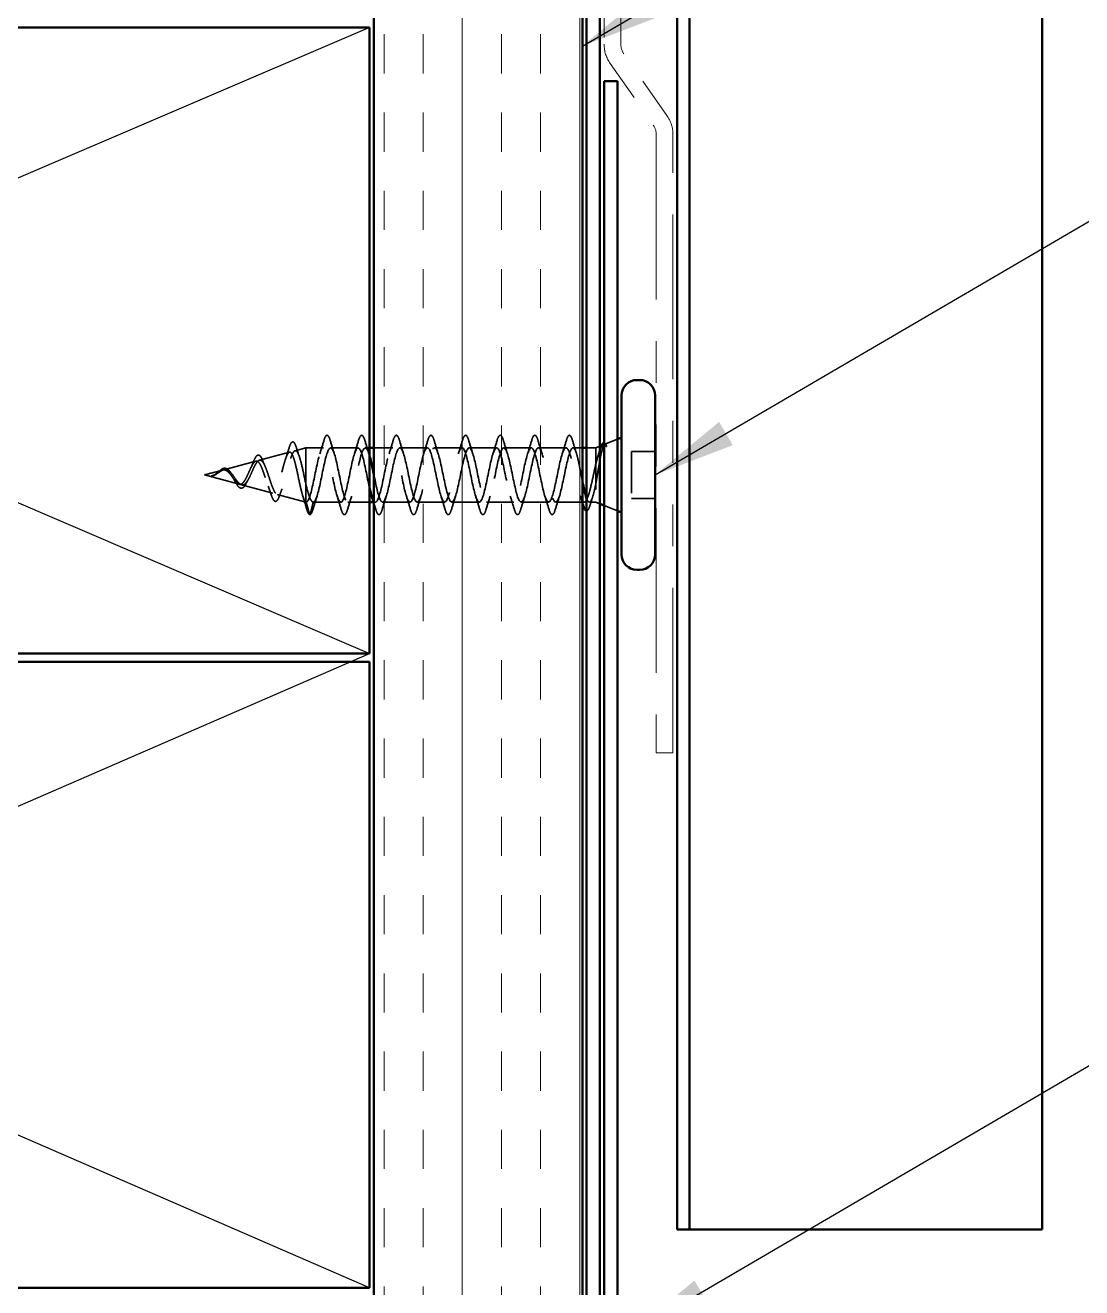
# Model space of a CAD drawing. Header units: inches. Extents: x 0.6 to 33.4, y 0.6 to 21.4.
# Drawn here: x 5.421 to 7.954, y 8.528 to 11.553 of the extents above; entities that cross this region are included whole.
import ezdxf

# ---------------------------------------------------------------- set-up
doc = ezdxf.new("R2010")
doc.units = ezdxf.units.IN
doc.header["$LTSCALE"] = 2
doc.header["$MEASUREMENT"] = 0
doc.linetypes.add('DASHED', pattern=[0.2067, 0.1654, -0.0413])
doc.linetypes.add('DOUBLE_DASH_CHAIN', pattern=[1.2403, 0.6614, -0.0827, 0.1654, -0.0827, 0.1654, -0.0827])
for name, color, linetype, lineweight in [('Hatch (ANSI)', 7, 'Continuous', 18), ('Hidden (ANSI)', 7, 'DASHED', 35), ('Sketch Geometry (ANSI)', 7, 'Continuous', 25), ('Symbol (ANSI)', 7, 'Continuous', 25), ('Visible (ANSI)', 7, 'Continuous', 50)]:
    doc.layers.add(name, color=color, linetype=linetype, lineweight=lineweight)
doc.styles.add('Note Text (ANSI)', font='tahoma.ttf')
doc.dimstyles.new('Default (ANSI)$7', dxfattribs={"dimscale": 2, "dimtxt": 0.12, "dimasz": 0.098425, "dimexe": 0.125, "dimexo": 0.0625, "dimgap": 0.031496, "dimtad": 0, "dimtih": 1, "dimtoh": 1, "dimrnd": 1e-08, "dimzin": 4, "dimdsep": 46, "dimtxsty": 'Note Text (ANSI)', "dimcen": 0.09, "dimdle": 0.393701, "dimclrd": 256, "dimclre": 256, "dimclrt": 256, "dimadec": 0, "dimazin": 1, "dimtfac": 1, "dimtofl": 0, "dimtmove": 0, "dimatfit": 3, "dimfxl": 0, "dimtolj": 1, "dimtzin": 4, "dimlwd": -1, "dimlwe": -1, "dimarcsym": 0})

msp = doc.modelspace()

# ---------------------------------------------------------------- hatches: boundary and pattern name
at = {"layer": 'Hatch (ANSI)', "true_color": 0x804000}
h = msp.add_hatch(dxfattribs=at)
h.set_pattern_fill('INSUL', color=36, scale=0.75, angle=90, style=0)
h.paths.add_polyline_path([(6.75677, 18.31394), (6.75677, 7.01811), (6.25677, 7.01811), (6.25677, 18.31394)])

# ---------------------------------------------------------------- linework, layer by layer
at = {"layer": 'Hidden (ANSI)', "ltscale": 0.031192}
msp.add_line((6.8103, 10.54926), (6.84077, 10.56155), dxfattribs=at)
at = {"layer": 'Hidden (ANSI)', "ltscale": 0.070939}
msp.add_line((5.98262, 10.51085), (6.05468, 10.53013), dxfattribs=at)
at = {"layer": 'Hidden (ANSI)', "ltscale": 0.025357}
msp.add_line((6.06795, 10.53367), (6.09377, 10.54058), dxfattribs=at)
at = {"layer": 'Hidden (ANSI)', "ltscale": 0.117611}
msp.add_line((6.09377, 10.54058), (6.09377, 10.45447), dxfattribs=at)
at = {"layer": 'Hidden (ANSI)', "ltscale": 0.040375}
msp.add_line((6.13627, 10.54058), (6.09377, 10.54058), dxfattribs=at)
at = {"layer": 'Hidden (ANSI)', "ltscale": 0.062755}
for p, q in [((6.21927, 10.54058), (6.15327, 10.54058)), ((6.38527, 10.54058), (6.31927, 10.54058)), ((6.46827, 10.54058), (6.40227, 10.54058)), ((6.55127, 10.54058), (6.48527, 10.54058)), ((6.63427, 10.54058), (6.56827, 10.54058)), ((6.71727, 10.54058), (6.65127, 10.54058)), ((6.17777, 10.41058), (6.11177, 10.41058)), ((6.34377, 10.41058), (6.27777, 10.41058)), ((6.42677, 10.41058), (6.36077, 10.41058)), ((6.50977, 10.41058), (6.44377, 10.41058)), ((6.59277, 10.41058), (6.52677, 10.41058)), ((6.67577, 10.41058), (6.60977, 10.41058))]:
    msp.add_line(p, q, dxfattribs=at)
at = {"layer": 'Hidden (ANSI)', "ltscale": 0.0099}
msp.add_line((6.24677, 10.54058), (6.23627, 10.54058), dxfattribs=at)
at = {"layer": 'Hidden (ANSI)', "ltscale": 0.043232}
msp.add_line((6.30227, 10.54058), (6.25677, 10.54058), dxfattribs=at)
at = {"layer": 'Hidden (ANSI)', "ltscale": 0.021328}
msp.add_line((6.75677, 10.54058), (6.73427, 10.54058), dxfattribs=at)
at = {"layer": 'Hidden (ANSI)', "ltscale": 0.020852}
msp.add_line((6.78877, 10.54058), (6.76677, 10.54058), dxfattribs=at)
at = {"layer": 'Hidden (ANSI)', "ltscale": 0.010169}
for p, q in [((6.78877, 10.54058), (6.79877, 10.54461)), ((6.78877, 10.41058), (6.79877, 10.40655))]:
    msp.add_line(p, q, dxfattribs=at)
at = {"layer": 'Hidden (ANSI)', "ltscale": 0.194373}
msp.add_line((6.78877, 10.54058), (6.78877, 10.41058), dxfattribs=at)
at = {"layer": 'Hidden (ANSI)', "ltscale": 0.053232}
for p, q in [((6.93077, 10.53208), (6.87477, 10.53208)), ((6.93077, 10.41908), (6.87477, 10.41908))]:
    msp.add_line(p, q, dxfattribs=at)
at = {"layer": 'Hidden (ANSI)', "ltscale": 0.107515}
msp.add_line((6.87477, 10.53208), (6.87477, 10.41908), dxfattribs=at)
at = {"layer": 'Hidden (ANSI)', "ltscale": 0.075866}
msp.add_line((5.89729, 10.48803), (5.97435, 10.50864), dxfattribs=at)
at = {"layer": 'Hidden (ANSI)', "ltscale": 0.042539}
msp.add_line((5.85077, 10.47558), (5.89402, 10.48715), dxfattribs=at)
at = {"layer": 'Hidden (ANSI)', "ltscale": 0.082134}
msp.add_line((5.85077, 10.47558), (5.93419, 10.45327), dxfattribs=at)
at = {"layer": 'Hidden (ANSI)', "ltscale": 0.073402}
msp.add_line((5.93996, 10.45173), (6.01452, 10.43178), dxfattribs=at)
at = {"layer": 'Hidden (ANSI)', "ltscale": 0.071462}
msp.add_line((6.09377, 10.45447), (6.09377, 10.41081), dxfattribs=at)
at = {"layer": 'Hidden (ANSI)', "ltscale": 0.067416}
msp.add_line((6.02528, 10.4289), (6.09377, 10.41058), dxfattribs=at)
at = {"layer": 'Hidden (ANSI)', "ltscale": 0.0051}
msp.add_line((6.09377, 10.41081), (6.09377, 10.41058), dxfattribs=at)
at = {"layer": 'Hidden (ANSI)', "ltscale": 0.000852348}
msp.add_line((6.09477, 10.41058), (6.09377, 10.41058), dxfattribs=at)
at = {"layer": 'Hidden (ANSI)', "ltscale": 0.028664}
for p, q in [((6.1023, 10.38133), (6.09477, 10.41058)), ((6.11177, 10.41058), (6.10424, 10.38133))]:
    msp.add_line(p, q, dxfattribs=at)
at = {"layer": 'Hidden (ANSI)', "ltscale": 0.049422}
msp.add_line((6.24677, 10.41058), (6.19477, 10.41058), dxfattribs=at)
at = {"layer": 'Hidden (ANSI)', "ltscale": 0.004078}
msp.add_line((6.26077, 10.41058), (6.25638, 10.41058), dxfattribs=at)
at = {"layer": 'Hidden (ANSI)', "ltscale": 0.065011}
msp.add_line((6.76114, 10.41058), (6.69277, 10.41058), dxfattribs=at)
at = {"layer": 'Hidden (ANSI)', "ltscale": 0.014537}
msp.add_line((6.78877, 10.41058), (6.7734, 10.41058), dxfattribs=at)
at = {"layer": 'Hidden (ANSI)', "ltscale": 0.032759}
msp.add_line((6.80877, 10.40252), (6.84077, 10.38961), dxfattribs=at)
at = {"layer": 'Hidden (ANSI)', "ltscale": 0.002412}
for centre, start, end in [((6.72577, 10.56958), 14.43974, 165.56026), ((6.10327, 10.38158), 194.43974, 345.56026)]:
    msp.add_arc(centre, 0.001, start, end, dxfattribs=at)
at = {"layer": 'Hidden (ANSI)', "ltscale": 0.031888}
for points in [[(6.12744, 10.5266), (6.13086, 10.53701), (6.13408, 10.54767), (6.13722, 10.55836)], [(6.15232, 10.55836), (6.15546, 10.54767), (6.15868, 10.53701), (6.1621, 10.5266)], [(6.21044, 10.5266), (6.21386, 10.53701), (6.21708, 10.54767), (6.22022, 10.55836)], [(6.23532, 10.55836), (6.23846, 10.54767), (6.24168, 10.53701), (6.2451, 10.5266)], [(6.29344, 10.5266), (6.29686, 10.53701), (6.30008, 10.54767), (6.30322, 10.55836)], [(6.31832, 10.55836), (6.32146, 10.54767), (6.32468, 10.53701), (6.3281, 10.5266)], [(6.37644, 10.5266), (6.37986, 10.53701), (6.38308, 10.54767), (6.38622, 10.55836)], [(6.40132, 10.55836), (6.40446, 10.54767), (6.40768, 10.53701), (6.4111, 10.5266)], [(6.45944, 10.5266), (6.46286, 10.53701), (6.46608, 10.54767), (6.46922, 10.55836)], [(6.48432, 10.55836), (6.48746, 10.54767), (6.49068, 10.53701), (6.4941, 10.5266)], [(6.54244, 10.5266), (6.54586, 10.53701), (6.54908, 10.54767), (6.55222, 10.55836)], [(6.56732, 10.55836), (6.57046, 10.54767), (6.57368, 10.53701), (6.5771, 10.5266)], [(6.62544, 10.5266), (6.62886, 10.53701), (6.63208, 10.54767), (6.63522, 10.55836)], [(6.65032, 10.55836), (6.65346, 10.54767), (6.65668, 10.53701), (6.6601, 10.5266)], [(6.70844, 10.5266), (6.71186, 10.53701), (6.71508, 10.54767), (6.71822, 10.55836)], [(6.1206, 10.42456), (6.11718, 10.41415), (6.11396, 10.40349), (6.11082, 10.3928)], [(6.17872, 10.3928), (6.17558, 10.40349), (6.17236, 10.41415), (6.16894, 10.42456)], [(6.2036, 10.42456), (6.20018, 10.41415), (6.19696, 10.40349), (6.19382, 10.3928)], [(6.2866, 10.42456), (6.28318, 10.41415), (6.27996, 10.40349), (6.27682, 10.3928)], [(6.34472, 10.3928), (6.34158, 10.40349), (6.33836, 10.41415), (6.33494, 10.42456)], [(6.3696, 10.42456), (6.36618, 10.41415), (6.36296, 10.40349), (6.35982, 10.3928)], [(6.42772, 10.3928), (6.42458, 10.40349), (6.42136, 10.41415), (6.41794, 10.42456)], [(6.4526, 10.42456), (6.44918, 10.41415), (6.44596, 10.40349), (6.44282, 10.3928)], [(6.51072, 10.3928), (6.50758, 10.40349), (6.50436, 10.41415), (6.50094, 10.42456)], [(6.5356, 10.42456), (6.53218, 10.41415), (6.52896, 10.40349), (6.52582, 10.3928)], [(6.59372, 10.3928), (6.59058, 10.40349), (6.58736, 10.41415), (6.58394, 10.42456)], [(6.6186, 10.42456), (6.61518, 10.41415), (6.61196, 10.40349), (6.60882, 10.3928)], [(6.67672, 10.3928), (6.67358, 10.40349), (6.67036, 10.41415), (6.66694, 10.42456)], [(6.7016, 10.42456), (6.69818, 10.41415), (6.69496, 10.40349), (6.69182, 10.3928)]]:
    msp.add_open_spline(points, degree=3, dxfattribs=at)
at = {"layer": 'Hidden (ANSI)', "ltscale": 0.090851}
for points in [[(6.13722, 10.55836), (6.1387, 10.56343), (6.14016, 10.56699), (6.14268, 10.56994), (6.14369, 10.5706), (6.14665, 10.57055), (6.14804, 10.56893), (6.15034, 10.56445), (6.15133, 10.56174), (6.15232, 10.55836)], [(6.22022, 10.55836), (6.2217, 10.56343), (6.22316, 10.56699), (6.22568, 10.56994), (6.22669, 10.5706), (6.22965, 10.57055), (6.23104, 10.56893), (6.23334, 10.56445), (6.23433, 10.56174), (6.23532, 10.55836)], [(6.30322, 10.55836), (6.3047, 10.56343), (6.30616, 10.56699), (6.30868, 10.56994), (6.30969, 10.5706), (6.31265, 10.57055), (6.31404, 10.56893), (6.31634, 10.56445), (6.31733, 10.56174), (6.31832, 10.55836)], [(6.38622, 10.55836), (6.3877, 10.56343), (6.38916, 10.56699), (6.39168, 10.56994), (6.39269, 10.5706), (6.39565, 10.57055), (6.39704, 10.56893), (6.39934, 10.56445), (6.40033, 10.56174), (6.40132, 10.55836)], [(6.46922, 10.55836), (6.4707, 10.56343), (6.47216, 10.56699), (6.47468, 10.56994), (6.47569, 10.5706), (6.47865, 10.57055), (6.48004, 10.56893), (6.48234, 10.56445), (6.48333, 10.56174), (6.48432, 10.55836)], [(6.55222, 10.55836), (6.5537, 10.56343), (6.55516, 10.56699), (6.55768, 10.56994), (6.55869, 10.5706), (6.56165, 10.57055), (6.56304, 10.56893), (6.56534, 10.56445), (6.56633, 10.56174), (6.56732, 10.55836)], [(6.63522, 10.55836), (6.6367, 10.56343), (6.63816, 10.56699), (6.64068, 10.56994), (6.64169, 10.5706), (6.64465, 10.57055), (6.64604, 10.56893), (6.64834, 10.56445), (6.64933, 10.56174), (6.65032, 10.55836)], [(6.19382, 10.3928), (6.19234, 10.38773), (6.19088, 10.38417), (6.18836, 10.38122), (6.18735, 10.38057), (6.18439, 10.38061), (6.183, 10.38223), (6.1807, 10.38671), (6.17971, 10.38943), (6.17872, 10.3928)], [(6.27682, 10.3928), (6.27534, 10.38773), (6.27388, 10.38417), (6.27136, 10.38122), (6.27035, 10.38057), (6.26739, 10.38061), (6.266, 10.38223), (6.2637, 10.38671), (6.26271, 10.38943), (6.26172, 10.3928)], [(6.35982, 10.3928), (6.35834, 10.38773), (6.35688, 10.38417), (6.35436, 10.38122), (6.35335, 10.38057), (6.35039, 10.38061), (6.349, 10.38223), (6.3467, 10.38671), (6.34571, 10.38943), (6.34472, 10.3928)], [(6.44282, 10.3928), (6.44134, 10.38773), (6.43988, 10.38417), (6.43736, 10.38122), (6.43635, 10.38057), (6.43339, 10.38061), (6.432, 10.38223), (6.4297, 10.38671), (6.42871, 10.38943), (6.42772, 10.3928)], [(6.52582, 10.3928), (6.52434, 10.38773), (6.52288, 10.38417), (6.52036, 10.38122), (6.51935, 10.38057), (6.51639, 10.38061), (6.515, 10.38223), (6.5127, 10.38671), (6.51171, 10.38943), (6.51072, 10.3928)], [(6.60882, 10.3928), (6.60734, 10.38773), (6.60588, 10.38417), (6.60336, 10.38122), (6.60235, 10.38057), (6.59939, 10.38061), (6.598, 10.38223), (6.5957, 10.38671), (6.59471, 10.38943), (6.59372, 10.3928)], [(6.69182, 10.3928), (6.69034, 10.38773), (6.68888, 10.38417), (6.68636, 10.38122), (6.68535, 10.38057), (6.68239, 10.38061), (6.681, 10.38223), (6.6787, 10.38671), (6.67771, 10.38943), (6.67672, 10.3928)]]:
    msp.add_open_spline(points, degree=3, knots=[0, 0, 0, 0, 0.08068206, 0.08068206, 0.12137804, 0.12137804, 0.18811443, 0.18811443, 0.24184971, 0.24184971, 0.24184971, 0.24184971], dxfattribs=at)
at = {"layer": 'Hidden (ANSI)', "ltscale": 0.045372}
for points in [[(6.71822, 10.55836), (6.7197, 10.56343), (6.72116, 10.56699), (6.72367, 10.56993), (6.72466, 10.57058), (6.72577, 10.57058)], [(6.11082, 10.3928), (6.10934, 10.38773), (6.10788, 10.38417), (6.10537, 10.38123), (6.10438, 10.38058), (6.10327, 10.38058)]]:
    msp.add_open_spline(points, degree=3, knots=[0, 0, 0, 0, 0.08068206, 0.08068206, 0.1208897, 0.1208897, 0.1208897, 0.1208897], dxfattribs=at)
at = {"layer": 'Hidden (ANSI)', "ltscale": 0.043399}
msp.add_open_spline([(6.72599, 10.57056), (6.72748, 10.57023), (6.7286, 10.5689), (6.73084, 10.56482), (6.73196, 10.56179), (6.73308, 10.55792)], degree=3, knots=[0, 0, 0, 0, 0.05558108, 0.05558108, 0.11574749, 0.11574749, 0.11574749, 0.11574749], dxfattribs=at)
at = {"layer": 'Hidden (ANSI)', "ltscale": 0.030211}
msp.add_open_spline([(6.73308, 10.55792), (6.73603, 10.54777), (6.73905, 10.53765), (6.74224, 10.52773)], degree=3, dxfattribs=at)
at = {"layer": 'Hidden (ANSI)', "ltscale": 0.544082}
msp.add_open_spline([(6.09377, 10.41081), (6.0921, 10.41197), (6.09042, 10.41479), (6.08703, 10.42337), (6.08536, 10.42899), (6.08197, 10.44225), (6.08029, 10.44971), (6.0769, 10.46542), (6.07523, 10.4735), (6.07183, 10.48915), (6.07015, 10.49657), (6.06676, 10.50975), (6.06508, 10.5154), (6.06168, 10.52419), (6.05999, 10.52728), (6.05659, 10.5305), (6.05491, 10.53066), (6.0515, 10.52808), (6.04982, 10.52542), (6.04641, 10.51768), (6.04472, 10.51275), (6.0413, 10.50131), (6.03961, 10.49497), (6.0362, 10.4818), (6.0345, 10.47511), (6.03108, 10.46234), (6.02939, 10.45637), (6.02596, 10.44599), (6.02426, 10.44164), (6.02083, 10.43515), (6.01913, 10.43303), (6.01569, 10.43126), (6.01398, 10.43157), (6.01054, 10.43454), (6.00883, 10.43711), (6.00538, 10.44409), (6.00367, 10.44837), (6.0002, 10.45801), (5.99849, 10.46323), (5.99502, 10.47383), (5.9933, 10.47909), (5.98982, 10.48887), (5.9881, 10.4933), (5.9846, 10.50073), (5.98287, 10.50367), (5.97937, 10.50767), (5.97764, 10.50874), (5.97412, 10.50888), (5.97238, 10.50801), (5.96884, 10.50453), (5.96709, 10.50201), (5.96354, 10.49576), (5.96178, 10.49213), (5.95821, 10.48436), (5.95644, 10.48032), (5.95285, 10.47249), (5.95107, 10.46878), (5.94745, 10.46227), (5.94566, 10.45952), (5.94223, 10.45562), (5.94064, 10.45434), (5.93742, 10.45296), (5.93583, 10.45283), (5.93419, 10.45327)], degree=3, knots=[0, 0, 0, 0, 0.0662455, 0.0662455, 0.1312266, 0.1312266, 0.1949439, 0.1949439, 0.2573984, 0.2573984, 0.3185909, 0.3185909, 0.3785225, 0.3785225, 0.4371941, 0.4371941, 0.4946071, 0.4946071, 0.5507627, 0.5507627, 0.6056626, 0.6056626, 0.6593082, 0.6593082, 0.7117016, 0.7117016, 0.7628447, 0.7628447, 0.8127399, 0.8127399, 0.8613896, 0.8613896, 0.9087967, 0.9087967, 0.9549645, 0.9549645, 0.9998965, 0.9998965, 1.0435967, 1.0435967, 1.0860698, 1.0860698, 1.1273208, 1.1273208, 1.1673558, 1.1673558, 1.2061815, 1.2061815, 1.2438056, 1.2438056, 1.2802371, 1.2802371, 1.3154864, 1.3154864, 1.3495657, 1.3495657, 1.3824892, 1.3824892, 1.4142741, 1.4142741, 1.4412543, 1.4412543, 1.4671582, 1.4671582, 1.4671582, 1.4671582], dxfattribs=at)
at = {"layer": 'Hidden (ANSI)', "ltscale": 0.504207}
msp.add_open_spline([(5.93996, 10.45173), (5.94199, 10.45118), (5.94394, 10.45146), (5.94788, 10.45362), (5.94981, 10.45553), (5.95371, 10.46076), (5.95563, 10.46407), (5.95949, 10.4716), (5.96139, 10.47576), (5.96522, 10.48431), (5.96711, 10.4886), (5.97091, 10.49662), (5.97279, 10.50024), (5.97657, 10.5062), (5.97843, 10.50842), (5.9822, 10.51105), (5.98405, 10.51137), (5.9878, 10.50996), (5.98965, 10.50819), (5.99338, 10.5027), (5.99522, 10.499), (5.99894, 10.49012), (6.00077, 10.48502), (6.00447, 10.47409), (6.0063, 10.46838), (6.01, 10.45717), (6.01182, 10.45181), (6.0155, 10.44223), (6.01732, 10.43815), (6.02099, 10.43194), (6.02281, 10.42992), (6.02648, 10.42833), (6.02829, 10.42883), (6.03194, 10.43239), (6.03375, 10.43548), (6.0374, 10.44389), (6.03921, 10.44917), (6.04285, 10.46129), (6.04465, 10.46803), (6.04829, 10.48204), (6.05009, 10.48918), (6.05373, 10.50287), (6.05552, 10.50926), (6.05915, 10.52036), (6.06094, 10.52491), (6.06457, 10.53148), (6.06636, 10.53336), (6.06998, 10.53409), (6.07177, 10.53287), (6.07539, 10.52738), (6.07718, 10.52311), (6.08079, 10.51201), (6.08257, 10.50523), (6.08595, 10.49104), (6.08751, 10.48389), (6.09065, 10.46914), (6.09221, 10.46166), (6.09377, 10.45447)], degree=3, knots=[0, 0, 0, 0, 0.0315308, 0.0315308, 0.0641805, 0.0641805, 0.0979786, 0.0979786, 0.1329491, 0.1329491, 0.1691118, 0.1691118, 0.2064833, 0.2064833, 0.2450775, 0.2450775, 0.2849064, 0.2849064, 0.3259802, 0.3259802, 0.3683075, 0.3683075, 0.4118959, 0.4118959, 0.4567522, 0.4567522, 0.5028821, 0.5028821, 0.5502906, 0.5502906, 0.5989824, 0.5989824, 0.6489613, 0.6489613, 0.7002309, 0.7002309, 0.7527945, 0.7527945, 0.8066547, 0.8066547, 0.8618141, 0.8618141, 0.918275, 0.918275, 0.9760395, 0.9760395, 1.0351092, 1.0351092, 1.095486, 1.095486, 1.1571712, 1.1571712, 1.2201662, 1.2201662, 1.2761521, 1.2761521, 1.3331843, 1.3331843, 1.3331843, 1.3331843], dxfattribs=at)
at = {"layer": 'Hidden (ANSI)', "ltscale": 0.025829}
msp.add_open_spline([(6.0454, 10.51451), (6.04826, 10.52281), (6.05095, 10.53139), (6.05355, 10.54001)], degree=3, dxfattribs=at)
at = {"layer": 'Hidden (ANSI)', "ltscale": 0.088288}
msp.add_open_spline([(6.05355, 10.54001), (6.05502, 10.5449), (6.0565, 10.54868), (6.05954, 10.55371), (6.06139, 10.5552), (6.06516, 10.55429), (6.06652, 10.55258), (6.06882, 10.54807), (6.06979, 10.54554), (6.07074, 10.54249)], degree=3, knots=[0, 0, 0, 0, 0.06489246, 0.06489246, 0.13077085, 0.13077085, 0.18983606, 0.18983606, 0.23484667, 0.23484667, 0.23484667, 0.23484667], dxfattribs=at)
at = {"layer": 'Hidden (ANSI)', "ltscale": 0.022792}
msp.add_open_spline([(6.07074, 10.54249), (6.0731, 10.53495), (6.07554, 10.52746), (6.0781, 10.52018)], degree=3, dxfattribs=at)
at = {"layer": 'Hidden (ANSI)', "ltscale": 0.920435}
msp.add_open_spline([(6.24677, 10.44388), (6.24587, 10.44772), (6.24496, 10.45179), (6.24405, 10.45604), (6.23861, 10.48157), (6.23317, 10.51169), (6.22774, 10.52769), (6.2223, 10.54369), (6.21686, 10.54442), (6.21142, 10.52943), (6.20598, 10.51444), (6.20054, 10.48481), (6.1951, 10.45894), (6.18966, 10.43307), (6.18422, 10.41282), (6.17878, 10.41077), (6.17334, 10.40872), (6.1679, 10.42502), (6.16246, 10.44955), (6.15703, 10.47407), (6.15159, 10.50505), (6.14615, 10.52325), (6.14071, 10.54144), (6.13527, 10.54555), (6.12983, 10.533), (6.12439, 10.52046), (6.11895, 10.49218), (6.11351, 10.46573), (6.10807, 10.43927), (6.10263, 10.41655), (6.09719, 10.41167), (6.09639, 10.41095), (6.09558, 10.41058), (6.09477, 10.41058)], degree=3, knots=[35.6173336, 35.6173336, 35.6173336, 35.6173336, 35.8230314, 35.8230314, 35.8230314, 37.0583084, 37.0583084, 37.0583084, 38.2935853, 38.2935853, 38.2935853, 39.5288622, 39.5288622, 39.5288622, 40.7641392, 40.7641392, 40.7641392, 41.9994161, 41.9994161, 41.9994161, 43.2346931, 43.2346931, 43.2346931, 44.46997, 44.46997, 44.46997, 45.705247, 45.705247, 45.705247, 46.9405239, 46.9405239, 46.9405239, 47.1238898, 47.1238898, 47.1238898, 47.1238898], dxfattribs=at)
at = {"layer": 'Hidden (ANSI)', "ltscale": 0.817439}
msp.add_open_spline([(6.11177, 10.41058), (6.11721, 10.41058), (6.12265, 10.42891), (6.12809, 10.45418), (6.13353, 10.47945), (6.13897, 10.50985), (6.14441, 10.52649), (6.14985, 10.54313), (6.15529, 10.54482), (6.16072, 10.53051), (6.16616, 10.51619), (6.1716, 10.48691), (6.17704, 10.46084), (6.18248, 10.43478), (6.18792, 10.4138), (6.19336, 10.41095), (6.1988, 10.4081), (6.20424, 10.42357), (6.20968, 10.44776), (6.21512, 10.47195), (6.22056, 10.50311), (6.226, 10.52189), (6.23143, 10.54067), (6.23687, 10.54572), (6.24231, 10.5339), (6.2438, 10.53067), (6.24529, 10.52625), (6.24677, 10.52098)], degree=3, knots=[-47.1238898, -47.1238898, -47.1238898, -47.1238898, -45.8886129, -45.8886129, -45.8886129, -44.6533359, -44.6533359, -44.6533359, -43.418059, -43.418059, -43.418059, -42.182782, -42.182782, -42.182782, -40.9475051, -40.9475051, -40.9475051, -39.7122281, -39.7122281, -39.7122281, -38.4769512, -38.4769512, -38.4769512, -37.2416742, -37.2416742, -37.2416742, -36.9042511, -36.9042511, -36.9042511, -36.9042511], dxfattribs=at)
at = {"layer": 'Hidden (ANSI)', "ltscale": 1.127068}
msp.add_open_spline([(6.71727, 10.54058), (6.71183, 10.54058), (6.70639, 10.52226), (6.70095, 10.49698), (6.69551, 10.47171), (6.69007, 10.44132), (6.68464, 10.42468), (6.6792, 10.40803), (6.67376, 10.40634), (6.66832, 10.42066), (6.66288, 10.43497), (6.65744, 10.46425), (6.652, 10.49032), (6.64656, 10.51639), (6.64112, 10.53736), (6.63568, 10.54021), (6.63024, 10.54306), (6.6248, 10.52759), (6.61936, 10.5034), (6.61392, 10.47922), (6.60849, 10.44806), (6.60305, 10.42927), (6.59761, 10.41049), (6.59217, 10.40544), (6.58673, 10.41726), (6.58129, 10.42908), (6.57585, 10.45692), (6.57041, 10.48349), (6.56497, 10.51005), (6.55953, 10.53343), (6.55409, 10.5391), (6.54865, 10.54478), (6.54321, 10.53234), (6.53777, 10.50951), (6.53234, 10.48668), (6.5269, 10.45511), (6.52146, 10.4344), (6.51602, 10.41369), (6.51058, 10.40534), (6.50514, 10.41454), (6.4997, 10.42373), (6.49426, 10.4498), (6.48882, 10.47656), (6.48338, 10.50333), (6.47794, 10.52884), (6.4725, 10.53727), (6.46706, 10.5457), (6.46162, 10.53643), (6.45619, 10.51522), (6.45075, 10.49401), (6.44531, 10.46239), (6.43987, 10.44), (6.43443, 10.4176), (6.42899, 10.40604), (6.42355, 10.4125), (6.41811, 10.41897), (6.41267, 10.44298), (6.40723, 10.46963), (6.40179, 10.49628), (6.39635, 10.52365), (6.39091, 10.53474), (6.38547, 10.54583), (6.38004, 10.53984), (6.3746, 10.52049), (6.36916, 10.50114), (6.36372, 10.46983), (6.35828, 10.446), (6.35284, 10.42216), (6.3474, 10.40753), (6.34196, 10.41119), (6.33652, 10.41485), (6.33108, 10.43653), (6.32564, 10.46276), (6.3202, 10.489), (6.31476, 10.51791), (6.30932, 10.53153), (6.30389, 10.54515), (6.29845, 10.54251), (6.29301, 10.52524), (6.28757, 10.50797), (6.28213, 10.47733), (6.27669, 10.45233), (6.27125, 10.42734), (6.26581, 10.4098), (6.26037, 10.41061), (6.25756, 10.41103), (6.25475, 10.41632), (6.25194, 10.42486)], degree=3, knots=[0, 0, 0, 0, 1.2352769, 1.2352769, 1.2352769, 2.4705539, 2.4705539, 2.4705539, 3.7058308, 3.7058308, 3.7058308, 4.9411078, 4.9411078, 4.9411078, 6.1763847, 6.1763847, 6.1763847, 7.4116617, 7.4116617, 7.4116617, 8.6469386, 8.6469386, 8.6469386, 9.8822156, 9.8822156, 9.8822156, 11.1174925, 11.1174925, 11.1174925, 12.3527695, 12.3527695, 12.3527695, 13.5880464, 13.5880464, 13.5880464, 14.8233233, 14.8233233, 14.8233233, 16.0586003, 16.0586003, 16.0586003, 17.2938772, 17.2938772, 17.2938772, 18.5291542, 18.5291542, 18.5291542, 19.7644311, 19.7644311, 19.7644311, 20.9997081, 20.9997081, 20.9997081, 22.234985, 22.234985, 22.234985, 23.470262, 23.470262, 23.470262, 24.7055389, 24.7055389, 24.7055389, 25.9408158, 25.9408158, 25.9408158, 27.1760928, 27.1760928, 27.1760928, 28.4113697, 28.4113697, 28.4113697, 29.6466467, 29.6466467, 29.6466467, 30.8819236, 30.8819236, 30.8819236, 32.1172006, 32.1172006, 32.1172006, 33.3524775, 33.3524775, 33.3524775, 34.5877545, 34.5877545, 34.5877545, 35.2256708, 35.2256708, 35.2256708, 35.2256708], dxfattribs=at)
at = {"layer": 'Hidden (ANSI)', "ltscale": 1.156571}
msp.add_open_spline([(6.25677, 10.47679), (6.25739, 10.47375), (6.25801, 10.47071), (6.25863, 10.46768), (6.26407, 10.44111), (6.26951, 10.41773), (6.27495, 10.41206), (6.28039, 10.40639), (6.28583, 10.41883), (6.29127, 10.44166), (6.29671, 10.46449), (6.30215, 10.49606), (6.30758, 10.51676), (6.31302, 10.53747), (6.31846, 10.54582), (6.3239, 10.53663), (6.32934, 10.52743), (6.33478, 10.50136), (6.34022, 10.4746), (6.34566, 10.44784), (6.3511, 10.42232), (6.35654, 10.41389), (6.36198, 10.40546), (6.36742, 10.41473), (6.37286, 10.43594), (6.3783, 10.45715), (6.38373, 10.48877), (6.38917, 10.51117), (6.39461, 10.53356), (6.40005, 10.54512), (6.40549, 10.53866), (6.41093, 10.5322), (6.41637, 10.50818), (6.42181, 10.48153), (6.42725, 10.45488), (6.43269, 10.42751), (6.43813, 10.41642), (6.44357, 10.40533), (6.44901, 10.41132), (6.45445, 10.43067), (6.45988, 10.45002), (6.46532, 10.48134), (6.47076, 10.50517), (6.4762, 10.529), (6.48164, 10.54363), (6.48708, 10.53997), (6.49252, 10.53632), (6.49796, 10.51464), (6.5034, 10.4884), (6.50884, 10.46216), (6.51428, 10.43325), (6.51972, 10.41963), (6.52516, 10.40601), (6.5306, 10.40865), (6.53603, 10.42592), (6.54147, 10.44319), (6.54691, 10.47384), (6.55235, 10.49883), (6.55779, 10.52382), (6.56323, 10.54136), (6.56867, 10.54055), (6.57411, 10.53974), (6.57955, 10.52065), (6.58499, 10.49512), (6.59043, 10.46959), (6.59587, 10.43948), (6.60131, 10.42348), (6.60675, 10.40748), (6.61218, 10.40674), (6.61762, 10.42173), (6.62306, 10.43672), (6.6285, 10.46635), (6.63394, 10.49223), (6.63938, 10.5181), (6.64482, 10.53834), (6.65026, 10.54039), (6.6557, 10.54244), (6.66114, 10.52614), (6.66658, 10.50162), (6.67202, 10.47709), (6.67746, 10.44611), (6.6829, 10.42792), (6.68833, 10.40972), (6.69377, 10.40562), (6.69921, 10.41816), (6.70465, 10.4307), (6.71009, 10.45898), (6.71553, 10.48543), (6.72097, 10.51189), (6.72641, 10.53461), (6.73185, 10.53949), (6.73266, 10.54022), (6.73346, 10.54058), (6.73427, 10.54058)], degree=3, knots=[-36.1472408, -36.1472408, -36.1472408, -36.1472408, -36.0063973, -36.0063973, -36.0063973, -34.7711204, -34.7711204, -34.7711204, -33.5358434, -33.5358434, -33.5358434, -32.3005665, -32.3005665, -32.3005665, -31.0652895, -31.0652895, -31.0652895, -29.8300126, -29.8300126, -29.8300126, -28.5947356, -28.5947356, -28.5947356, -27.3594587, -27.3594587, -27.3594587, -26.1241817, -26.1241817, -26.1241817, -24.8889048, -24.8889048, -24.8889048, -23.6536278, -23.6536278, -23.6536278, -22.4183509, -22.4183509, -22.4183509, -21.183074, -21.183074, -21.183074, -19.947797, -19.947797, -19.947797, -18.7125201, -18.7125201, -18.7125201, -17.4772431, -17.4772431, -17.4772431, -16.2419662, -16.2419662, -16.2419662, -15.0066892, -15.0066892, -15.0066892, -13.7714123, -13.7714123, -13.7714123, -12.5361353, -12.5361353, -12.5361353, -11.3008584, -11.3008584, -11.3008584, -10.0655815, -10.0655815, -10.0655815, -8.8303045, -8.8303045, -8.8303045, -7.5950276, -7.5950276, -7.5950276, -6.3597506, -6.3597506, -6.3597506, -5.1244737, -5.1244737, -5.1244737, -3.8891967, -3.8891967, -3.8891967, -2.6539198, -2.6539198, -2.6539198, -1.4186428, -1.4186428, -1.4186428, -0.1833659, -0.1833659, -0.1833659, 0, 0, 0, 0], dxfattribs=at)
at = {"layer": 'Hidden (ANSI)', "ltscale": 0.324094}
msp.add_open_spline([(6.78877, 10.50137), (6.78691, 10.49342), (6.78507, 10.48487), (6.78135, 10.46755), (6.77951, 10.45896), (6.77579, 10.44294), (6.77395, 10.43566), (6.77023, 10.42343), (6.76838, 10.41861), (6.76466, 10.4121), (6.76282, 10.41048), (6.7591, 10.4107), (6.75726, 10.41254), (6.75354, 10.41946), (6.7517, 10.42447), (6.74798, 10.437), (6.74614, 10.4444), (6.74242, 10.46059), (6.74057, 10.46922), (6.73685, 10.48652), (6.73501, 10.49503), (6.73129, 10.51074), (6.72945, 10.51779), (6.72587, 10.52903), (6.72416, 10.5333), (6.72071, 10.53909), (6.719, 10.54058), (6.71727, 10.54058)], degree=3, knots=[0, 0, 0, 0, 0.06748173, 0.06748173, 0.13496346, 0.13496346, 0.20244519, 0.20244519, 0.26992692, 0.26992692, 0.33740864, 0.33740864, 0.40489037, 0.40489037, 0.4723721, 0.4723721, 0.53985383, 0.53985383, 0.60733556, 0.60733556, 0.67481729, 0.67481729, 0.74229902, 0.74229902, 0.8048716, 0.8048716, 0.86744418, 0.86744418, 0.86744418, 0.86744418], dxfattribs=at)
at = {"layer": 'Hidden (ANSI)', "ltscale": 0.113755}
msp.add_open_spline([(6.73427, 10.54058), (6.73592, 10.54058), (6.73756, 10.53887), (6.74086, 10.53221), (6.7425, 10.52733), (6.7458, 10.51505), (6.74744, 10.50777), (6.75074, 10.49177), (6.75237, 10.48321), (6.75494, 10.4698), (6.75586, 10.46505), (6.75677, 10.46041)], degree=3, knots=[0, 0, 0, 0, 0.06687142, 0.06687142, 0.13374283, 0.13374283, 0.20061425, 0.20061425, 0.26748567, 0.26748567, 0.30465873, 0.30465873, 0.30465873, 0.30465873], dxfattribs=at)
at = {"layer": 'Hidden (ANSI)', "ltscale": 0.148606}
msp.add_open_spline([(6.78877, 10.45409), (6.79027, 10.46207), (6.79174, 10.47065), (6.79471, 10.48826), (6.79618, 10.4971), (6.79914, 10.51385), (6.80061, 10.52157), (6.80358, 10.53477), (6.80504, 10.54006), (6.8077, 10.54667), (6.80887, 10.54849), (6.81123, 10.5498), (6.8124, 10.54922), (6.81357, 10.54745)], degree=3, knots=[0, 0, 0, 0, 0.06713685, 0.06713685, 0.13596331, 0.13596331, 0.20647998, 0.20647998, 0.27868739, 0.27868739, 0.33737749, 0.33737749, 0.39716778, 0.39716778, 0.39716778, 0.39716778], dxfattribs=at)
at = {"layer": 'Hidden (ANSI)', "ltscale": 0.078175}
msp.add_open_spline([(6.80689, 10.54789), (6.80684, 10.54787), (6.80678, 10.54784), (6.8047, 10.5469), (6.80266, 10.54415), (6.79863, 10.53553), (6.79668, 10.52998), (6.79273, 10.5168), (6.79078, 10.50937), (6.78877, 10.50137)], degree=3, knots=[0.07393892, 0.07393892, 0.07393892, 0.07393892, 0.07588897, 0.07588897, 0.1494652, 0.1494652, 0.21768686, 0.21768686, 0.28372234, 0.28372234, 0.28372234, 0.28372234], dxfattribs=at)
at = {"layer": 'Hidden (ANSI)', "ltscale": 0.010477}
msp.add_open_spline([(6.79641, 10.52883), (6.79754, 10.53227), (6.79865, 10.53574), (6.79975, 10.53923)], degree=3, dxfattribs=at)
at = {"layer": 'Hidden (ANSI)', "ltscale": 0.013969}
msp.add_open_spline([(6.79975, 10.53923), (6.80058, 10.54187), (6.80141, 10.54415), (6.80227, 10.54602)], degree=3, dxfattribs=at)
at = {"layer": 'Hidden (ANSI)', "ltscale": 0.0242}
msp.add_open_spline([(6.80877, 10.55215), (6.80926, 10.5521), (6.80974, 10.55194), (6.81156, 10.55082), (6.8127, 10.54923), (6.81384, 10.54698)], degree=3, knots=[0.118362233, 0.118362233, 0.118362233, 0.118362233, 0.134583448, 0.134583448, 0.183020346, 0.183020346, 0.183020346, 0.183020346], dxfattribs=at)
at = {"layer": 'Hidden (ANSI)', "ltscale": 0.018944}
msp.add_open_spline([(6.81288, 10.54485), (6.81152, 10.54679), (6.81016, 10.54789), (6.80877, 10.54811)], degree=3, dxfattribs=at)
at = {"layer": 'Hidden (ANSI)', "ltscale": 0.014703}
msp.add_open_spline([(6.81357, 10.54745), (6.81388, 10.54698), (6.81414, 10.54639), (6.81446, 10.54508), (6.81451, 10.5445), (6.81441, 10.54404), (6.81438, 10.54394), (6.81431, 10.54383), (6.81429, 10.54381), (6.81426, 10.54378), (6.81424, 10.54377), (6.81422, 10.54375), (6.8142, 10.54374), (6.81418, 10.54373), (6.81417, 10.54373), (6.81414, 10.54372), (6.81413, 10.54372), (6.81409, 10.54372), (6.81406, 10.54372), (6.81399, 10.54373), (6.81394, 10.54375), (6.81372, 10.54385), (6.81355, 10.54402), (6.81323, 10.54436), (6.81304, 10.54462), (6.81288, 10.54485)], degree=3, knots=[0, 0, 0, 0, 0.015878436, 0.015878436, 0.030496322, 0.030496322, 0.033768739, 0.033768739, 0.034516096, 0.034516096, 0.034934038, 0.034934038, 0.035218632, 0.035218632, 0.035484827, 0.035484827, 0.035833283, 0.035833283, 0.03649102, 0.03649102, 0.038229075, 0.038229075, 0.045138635, 0.045138635, 0.057165667, 0.057165667, 0.057165667, 0.057165667], dxfattribs=at)
at = {"layer": 'Hidden (ANSI)', "ltscale": 0.014151}
msp.add_open_spline([(5.96156, 10.49157), (5.96341, 10.49545), (5.96516, 10.4997), (5.96683, 10.50408)], degree=3, dxfattribs=at)
at = {"layer": 'Hidden (ANSI)', "ltscale": 0.078163}
msp.add_open_spline([(5.96683, 10.50408), (5.96833, 10.508), (5.96982, 10.51149), (5.97274, 10.51714), (5.9742, 10.51936), (5.9773, 10.52245), (5.97908, 10.52328), (5.98248, 10.52276), (5.98398, 10.52167), (5.98607, 10.51912), (5.98677, 10.51806), (5.9886, 10.51482), (5.98972, 10.51234), (5.99081, 10.50949)], degree=3, knots=[0, 0, 0, 0, 0.03820607, 0.03820607, 0.07666554, 0.07666554, 0.11777887, 0.11777887, 0.15521059, 0.15521059, 0.17510174, 0.17510174, 0.2079958, 0.2079958, 0.2079958, 0.2079958], dxfattribs=at)
at = {"layer": 'Hidden (ANSI)', "ltscale": 0.013376}
msp.add_open_spline([(5.99081, 10.50949), (5.9924, 10.50537), (5.99405, 10.50135), (5.99577, 10.49757)], degree=3, dxfattribs=at)
at = {"layer": 'Hidden (ANSI)', "ltscale": 0.014821}
msp.add_open_spline([(5.87057, 10.4742), (5.86893, 10.47366), (5.86765, 10.47341), (5.86699, 10.47326), (5.86688, 10.47324), (5.86678, 10.47321), (5.86675, 10.4732), (5.86672, 10.47318), (5.86671, 10.47318), (5.86671, 10.47317), (5.86671, 10.47317), (5.86671, 10.47317), (5.86671, 10.47317), (5.86671, 10.47316), (5.86671, 10.47316), (5.86671, 10.47316), (5.86671, 10.47316), (5.86671, 10.47316), (5.86671, 10.47316), (5.86672, 10.47315), (5.86672, 10.47315), (5.86674, 10.47315), (5.86676, 10.47314), (5.8669, 10.47313), (5.86712, 10.47314), (5.86751, 10.47315), (5.86792, 10.47318), (5.86896, 10.4733), (5.86956, 10.4734), (5.87244, 10.47401), (5.87469, 10.47488), (5.87696, 10.4761)], degree=3, knots=[0, 0, 0, 0, 0.01397013, 0.01397013, 0.01635801, 0.01635801, 0.01712636, 0.01712636, 0.01759978, 0.01759978, 0.01773598, 0.01773598, 0.01781809, 0.01781809, 0.01788584, 0.01788584, 0.01795891, 0.01795891, 0.01807628, 0.01807628, 0.01833703, 0.01833703, 0.01916095, 0.01916095, 0.02439922, 0.02439922, 0.04499316, 0.04499316, 0.07213098, 0.07213098, 0.1773839, 0.1773839, 0.1773839, 0.1773839], dxfattribs=at)
at = {"layer": 'Hidden (ANSI)', "ltscale": 0.002866}
msp.add_open_spline([(5.87108, 10.47375), (5.87012, 10.4735), (5.86916, 10.47332), (5.86821, 10.47322)], degree=3, dxfattribs=at)
at = {"layer": 'Hidden (ANSI)', "ltscale": 0.007962}
msp.add_open_spline([(5.87796, 10.47783), (5.87695, 10.4772), (5.87594, 10.47661), (5.87348, 10.47532), (5.87205, 10.47469), (5.87057, 10.4742)], degree=3, knots=[0, 0, 0, 0, 0.009046419, 0.009046419, 0.021574315, 0.021574315, 0.021574315, 0.021574315], dxfattribs=at)
at = {"layer": 'Hidden (ANSI)', "ltscale": 0.000711439}
msp.add_open_spline([(5.87578, 10.47654), (5.87591, 10.47661), (5.87603, 10.47669), (5.87616, 10.47676)], degree=3, dxfattribs=at)
at = {"layer": 'Hidden (ANSI)', "ltscale": 0.002371}
msp.add_open_spline([(5.87616, 10.47676), (5.87686, 10.4772), (5.87756, 10.47767), (5.87825, 10.47817)], degree=3, dxfattribs=at)
at = {"layer": 'Hidden (ANSI)', "ltscale": 0.003543}
msp.add_open_spline([(5.87696, 10.4761), (5.87749, 10.47638), (5.87802, 10.47668), (5.87911, 10.47732), (5.87967, 10.47766), (5.88023, 10.47802)], degree=3, knots=[0, 0, 0, 0, 0.0046577974, 0.0046577974, 0.0097216205, 0.0097216205, 0.0097216205, 0.0097216205], dxfattribs=at)
at = {"layer": 'Hidden (ANSI)', "ltscale": 0.083957}
msp.add_open_spline([(5.93419, 10.45327), (5.93236, 10.45376), (5.93052, 10.45493), (5.92676, 10.45843), (5.9249, 10.46067), (5.92108, 10.46576), (5.91919, 10.46851), (5.9153, 10.474), (5.91337, 10.47666), (5.90941, 10.48134), (5.90743, 10.48332), (5.90336, 10.48624), (5.90134, 10.48716), (5.89713, 10.48781), (5.89503, 10.48755), (5.89066, 10.48603), (5.88847, 10.48481), (5.88482, 10.48245), (5.88346, 10.48151), (5.88071, 10.47962), (5.87935, 10.4787), (5.87796, 10.47783)], degree=3, knots=[0, 0, 0, 0, 0.02818547, 0.02818547, 0.05535616, 0.05535616, 0.08155578, 0.08155578, 0.10684016, 0.10684016, 0.13128192, 0.13128192, 0.1549776, 0.1549776, 0.17805851, 0.17805851, 0.20070773, 0.20070773, 0.21389493, 0.21389493, 0.22660204, 0.22660204, 0.22660204, 0.22660204], dxfattribs=at)
at = {"layer": 'Hidden (ANSI)', "ltscale": 0.049977}
msp.add_open_spline([(5.87825, 10.47817), (5.87987, 10.47934), (5.88147, 10.48066), (5.8846, 10.48333), (5.88617, 10.48471), (5.88934, 10.4873), (5.89096, 10.48851), (5.89421, 10.49044), (5.89587, 10.49115), (5.89918, 10.49182), (5.90089, 10.49176), (5.90418, 10.4908), (5.9058, 10.48989), (5.90896, 10.48738), (5.91053, 10.48571), (5.91229, 10.48347), (5.91256, 10.48312), (5.91283, 10.48276)], degree=3, knots=[0, 0, 0, 0, 0.01545601, 0.01545601, 0.03160159, 0.03160159, 0.04933947, 0.04933947, 0.06831232, 0.06831232, 0.08828975, 0.08828975, 0.10822909, 0.10822909, 0.12929401, 0.12929401, 0.13307809, 0.13307809, 0.13307809, 0.13307809], dxfattribs=at)
at = {"layer": 'Hidden (ANSI)', "ltscale": 0.089656}
msp.add_open_spline([(5.88023, 10.47802), (5.88304, 10.4798), (5.88567, 10.48174), (5.89089, 10.48522), (5.89334, 10.48666), (5.89822, 10.48844), (5.90054, 10.48874), (5.90517, 10.48799), (5.90739, 10.48693), (5.91184, 10.48362), (5.91398, 10.48138), (5.91829, 10.47615), (5.92038, 10.47322), (5.92458, 10.46721), (5.92662, 10.46423), (5.93058, 10.45902), (5.93245, 10.45683), (5.93624, 10.45339), (5.93811, 10.45222), (5.93996, 10.45173)], degree=3, knots=[0, 0, 0, 0, 0.02542118, 0.02542118, 0.05061597, 0.05061597, 0.07599611, 0.07599611, 0.10184452, 0.10184452, 0.12835573, 0.12835573, 0.15566688, 0.15566688, 0.18387744, 0.18387744, 0.21097071, 0.21097071, 0.23938117, 0.23938117, 0.23938117, 0.23938117], dxfattribs=at)
at = {"layer": 'Hidden (ANSI)', "ltscale": 0.003954}
msp.add_open_spline([(5.91283, 10.48276), (5.91342, 10.48197), (5.91402, 10.48122), (5.91463, 10.48054)], degree=3, dxfattribs=at)
at = {"layer": 'Hidden (ANSI)', "ltscale": 0.007535}
msp.add_open_spline([(5.92212, 10.46362), (5.92108, 10.46554), (5.92001, 10.46732), (5.91891, 10.4689)], degree=3, dxfattribs=at)
at = {"layer": 'Hidden (ANSI)', "ltscale": 0.032433}
msp.add_open_spline([(5.93691, 10.44437), (5.93528, 10.44499), (5.93368, 10.44624), (5.93047, 10.44974), (5.92882, 10.45206), (5.92553, 10.45739), (5.92384, 10.46044), (5.92212, 10.46362)], degree=3, knots=[0, 0, 0, 0, 0.028857682, 0.028857682, 0.057982072, 0.057982072, 0.086372467, 0.086372467, 0.086372467, 0.086372467], dxfattribs=at)
at = {"layer": 'Hidden (ANSI)', "ltscale": 0.035209}
msp.add_open_spline([(5.95154, 10.45654), (5.94999, 10.45332), (5.94838, 10.45054), (5.94509, 10.44639), (5.94335, 10.44492), (5.94, 10.44375), (5.93842, 10.44379), (5.93691, 10.44437)], degree=3, knots=[0, 0, 0, 0, 0.033903293, 0.033903293, 0.067031025, 0.067031025, 0.093753588, 0.093753588, 0.093753588, 0.093753588], dxfattribs=at)
at = {"layer": 'Hidden (ANSI)', "ltscale": 0.008584}
msp.add_open_spline([(5.95505, 10.46321), (5.95385, 10.46114), (5.95268, 10.45889), (5.95154, 10.45654)], degree=3, dxfattribs=at)
at = {"layer": 'Hidden (ANSI)', "ltscale": 0.020226}
msp.add_open_spline([(6.01052, 10.42912), (6.00836, 10.43574), (6.0061, 10.44228), (6.00369, 10.44848)], degree=3, dxfattribs=at)
at = {"layer": 'Hidden (ANSI)', "ltscale": 0.01814}
msp.add_open_spline([(6.03679, 10.44265), (6.03463, 10.43709), (6.03257, 10.4313), (6.03058, 10.42542)], degree=3, dxfattribs=at)
at = {"layer": 'Hidden (ANSI)', "ltscale": 0.078553}
msp.add_open_spline([(6.09377, 10.45447), (6.09571, 10.44627), (6.09763, 10.43871), (6.1015, 10.42578), (6.10342, 10.42054), (6.10642, 10.41478), (6.10749, 10.41321), (6.10963, 10.41111), (6.1107, 10.41058), (6.11177, 10.41058)], degree=3, knots=[0, 0, 0, 0, 0.06772236, 0.06772236, 0.13544473, 0.13544473, 0.17287087, 0.17287087, 0.21029702, 0.21029702, 0.21029702, 0.21029702], dxfattribs=at)
at = {"layer": 'Hidden (ANSI)', "ltscale": 0.111225}
msp.add_open_spline([(6.76677, 10.41958), (6.76746, 10.41775), (6.76815, 10.41618), (6.77049, 10.4118), (6.77213, 10.41035), (6.77543, 10.41087), (6.77707, 10.41285), (6.78037, 10.41999), (6.78201, 10.42508), (6.78451, 10.43467), (6.78536, 10.43823), (6.78707, 10.44586), (6.78792, 10.44989), (6.78877, 10.45409)], degree=3, knots=[0.44006249, 0.44006249, 0.44006249, 0.44006249, 0.46809992, 0.46809992, 0.53497133, 0.53497133, 0.60184275, 0.60184275, 0.66871417, 0.66871417, 0.70324308, 0.70324308, 0.737772, 0.737772, 0.737772, 0.737772], dxfattribs=at)
at = {"layer": 'Hidden (ANSI)', "ltscale": 0.084429}
msp.add_open_spline([(6.03058, 10.42542), (6.02909, 10.42101), (6.02756, 10.41757), (6.02433, 10.41307), (6.02232, 10.41183), (6.01864, 10.41283), (6.01722, 10.41431), (6.01509, 10.41774), (6.01435, 10.41919), (6.01259, 10.42318), (6.01156, 10.42596), (6.01052, 10.42912)], degree=3, knots=[0, 0, 0, 0, 0.0575118, 0.0575118, 0.11480265, 0.11480265, 0.16284669, 0.16284669, 0.18869283, 0.18869283, 0.22459478, 0.22459478, 0.22459478, 0.22459478], dxfattribs=at)
at = {"layer": 'Hidden (ANSI)', "ltscale": 0.031132}
msp.add_open_spline([(6.09614, 10.3935), (6.09313, 10.40396), (6.09003, 10.41441), (6.08676, 10.42465)], degree=3, dxfattribs=at)
at = {"layer": 'Hidden (ANSI)', "ltscale": 0.005187}
msp.add_open_spline([(6.09477, 10.41058), (6.09444, 10.41058), (6.0941, 10.41066), (6.09377, 10.41081)], degree=3, dxfattribs=at)
at = {"layer": 'Hidden (ANSI)', "ltscale": 0.016441}
msp.add_open_spline([(6.26172, 10.3928), (6.2601, 10.39833), (6.25845, 10.40384), (6.25677, 10.40932)], degree=3, dxfattribs=at)
at = {"layer": 'Hidden (ANSI)', "ltscale": 0.016793}
msp.add_open_spline([(6.75677, 10.40908), (6.75504, 10.41467), (6.75326, 10.42021), (6.75143, 10.42567)], degree=3, dxfattribs=at)
at = {"layer": 'Hidden (ANSI)', "ltscale": 0.020163}
msp.add_open_spline([(6.78137, 10.42344), (6.77924, 10.4168), (6.77718, 10.41007), (6.77517, 10.40332)], degree=3, dxfattribs=at)
at = {"layer": 'Hidden (ANSI)', "ltscale": 0.04193}
msp.add_open_spline([(6.10291, 10.38065), (6.10135, 10.38125), (6.10021, 10.38289), (6.09807, 10.38743), (6.09711, 10.39016), (6.09614, 10.3935)], degree=3, knots=[0, 0, 0, 0, 0.06075022, 0.06075022, 0.11185814, 0.11185814, 0.11185814, 0.11185814], dxfattribs=at)
at = {"layer": 'Hidden (ANSI)', "ltscale": 0.045598}
msp.add_open_spline([(6.77517, 10.40332), (6.77369, 10.39834), (6.77222, 10.39463), (6.76956, 10.39079), (6.76815, 10.38985), (6.76677, 10.38981)], degree=3, knots=[0, 0, 0, 0, 0.07163363, 0.07163363, 0.12124041, 0.12124041, 0.12124041, 0.12124041], dxfattribs=at)
at = {"layer": 'Sketch Geometry (ANSI)', "color": 36, "true_color": 0x804000}
for p, q in [((2.74677, 11.54811), (6.24677, 10.04811)), ((6.24677, 11.54811), (2.74677, 10.04811)), ((2.74677, 8.52811), (6.24677, 10.04811)), ((6.24677, 8.52811), (2.74677, 10.04811))]:
    msp.add_line(p, q, dxfattribs=at)
at = {"layer": 'Visible (ANSI)', "color": 36, "true_color": 0x804000}
for p, q in [((6.25677, 7.01811), (6.25677, 18.31394)), ((6.75677, 7.01811), (6.75677, 18.31394)), ((2.74677, 11.54811), (6.24677, 11.54811)), ((6.24677, 11.54811), (6.24677, 10.04811)), ((6.24677, 10.04811), (2.74677, 10.04811)), ((6.24677, 10.02811), (2.74677, 10.02811)), ((6.24677, 8.52811), (6.24677, 10.02811)), ((2.74677, 8.52811), (6.24677, 8.52811))]:
    msp.add_line(p, q, dxfattribs=at)
at = {"layer": 'Visible (ANSI)', "color": 30, "true_color": 0xff8000}
for p, q in [((6.76677, 18.31394), (6.76677, 7.03011)), ((6.79877, 7.03011), (6.79877, 18.31394))]:
    msp.add_line(p, q, dxfattribs=at)
at = {"layer": 'Visible (ANSI)', "color": 5, "true_color": 0x0000ff}
for p, q in [((6.98377, 8.668), (6.98377, 18.31394)), ((7.01377, 18.31394), (7.01377, 8.668)), ((7.85877, 18.31394), (7.85877, 8.668)), ((7.01377, 8.668), (6.98377, 8.668)), ((7.08793, 8.668), (7.01377, 8.668)), ((7.76681, 8.668), (7.08793, 8.668)), ((7.76681, 8.668), (7.85877, 8.668))]:
    msp.add_line(p, q, dxfattribs=at)
at = {"layer": 'Visible (ANSI)', "color": 30, "linetype": 'DOUBLE_DASH_CHAIN', "lineweight": 18, "ltscale": 0.261271, "true_color": 0xff8000}
for p, q in [((6.80877, 17.98852), (6.80877, 11.50744)), ((6.84877, 11.50744), (6.84877, 17.98852))]:
    msp.add_line(p, q, dxfattribs=at)
at = {"layer": 'Visible (ANSI)', "color": 30, "linetype": 'DOUBLE_DASH_CHAIN', "lineweight": 18, "ltscale": 0.028483, "true_color": 0xff8000}
for p, q in [((6.9593, 11.33697), (6.856, 11.4845)), ((6.82324, 11.46155), (6.92654, 11.31403))]:
    msp.add_line(p, q, dxfattribs=at)
at = {"layer": 'Visible (ANSI)', "color": 1, "true_color": 0xff0000}
for p, q in [((6.80877, 11.41908), (6.84077, 11.41908)), ((6.80877, 11.41908), (6.80877, 8.44998)), ((6.84077, 8.44998), (6.84077, 11.41908))]:
    msp.add_line(p, q, dxfattribs=at)
at = {"layer": 'Visible (ANSI)', "color": 30, "linetype": 'DOUBLE_DASH_CHAIN', "lineweight": 18, "ltscale": 0.298533, "true_color": 0xff8000}
for p, q in [((6.93377, 11.29109), (6.93377, 9.81)), ((6.97377, 9.81), (6.97377, 11.29109))]:
    msp.add_line(p, q, dxfattribs=at)
at = {"layer": 'Visible (ANSI)'}
for p, q in [((6.89377, 10.70308), (6.88777, 10.70308)), ((6.85077, 10.66608), (6.85077, 10.28508)), ((6.93077, 10.66608), (6.93077, 10.28508)), ((6.84077, 10.56155), (6.85077, 10.56558)), ((6.25677, 10.54058), (6.24677, 10.54058)), ((6.76677, 10.54058), (6.75677, 10.54058)), ((6.79877, 10.54461), (6.80689, 10.54789)), ((6.25638, 10.41058), (6.24677, 10.41058)), ((6.79877, 10.40655), (6.80877, 10.40252)), ((6.84077, 10.38961), (6.85077, 10.38558)), ((6.89377, 10.24808), (6.88777, 10.24808))]:
    msp.add_line(p, q, dxfattribs=at)
at = {"layer": 'Visible (ANSI)', "color": 30, "linetype": 'DOUBLE_DASH_CHAIN', "lineweight": 18, "ltscale": 0.006248, "true_color": 0xff8000}
msp.add_line((6.97377, 9.81), (6.93377, 9.81), dxfattribs=at)
at = {"layer": 'Visible (ANSI)', "color": 30, "linetype": 'DOUBLE_DASH_CHAIN', "lineweight": 18, "ltscale": 0.007656, "true_color": 0xff8000}
for centre, start, end in [((6.88877, 11.50744), 180, 215), ((6.89377, 11.29109), 0, 35)]:
    msp.add_arc(centre, 0.08, start, end, dxfattribs=at)
at = {"layer": 'Visible (ANSI)', "color": 30, "linetype": 'DOUBLE_DASH_CHAIN', "lineweight": 18, "ltscale": 0.003778, "true_color": 0xff8000}
for centre, start, end in [((6.88877, 11.50744), 180, 215), ((6.89377, 11.29109), 0, 35)]:
    msp.add_arc(centre, 0.04, start, end, dxfattribs=at)
at = {"layer": 'Visible (ANSI)'}
for centre, start, end in [((6.88777, 10.66608), 90, 180), ((6.89377, 10.66608), 0, 90), ((6.88777, 10.28508), 180, 270), ((6.89377, 10.28508), 270, 0)]:
    msp.add_arc(centre, 0.037, start, end, dxfattribs=at)
for points, knots in [([(6.80227, 10.54602), (6.80295, 10.54752), (6.80364, 10.54875), (6.8056, 10.55141), (6.80723, 10.55232), (6.80877, 10.55215)], [0.037362755, 0.037362755, 0.037362755, 0.037362755, 0.067024666, 0.067024666, 0.118362233, 0.118362233, 0.118362233, 0.118362233]), ([(6.75677, 10.46041), (6.7575, 10.4567), (6.75823, 10.45308), (6.76062, 10.44167), (6.76225, 10.43454), (6.76486, 10.42512), (6.76582, 10.42211), (6.76677, 10.41958)], [0.30465873, 0.30465873, 0.30465873, 0.30465873, 0.33435708, 0.33435708, 0.4012285, 0.4012285, 0.44006249, 0.44006249, 0.44006249, 0.44006249]), ([(6.76677, 10.38981), (6.76612, 10.38979), (6.76548, 10.38997), (6.76338, 10.39138), (6.76219, 10.39337), (6.76029, 10.39789), (6.7596, 10.39985), (6.75892, 10.40209)], [0.12124041, 0.12124041, 0.12124041, 0.12124041, 0.14463054, 0.14463054, 0.20392244, 0.20392244, 0.23802273, 0.23802273, 0.23802273, 0.23802273])]:
    msp.add_open_spline(points, degree=3, knots=knots, dxfattribs=at)
for points in [[(6.80877, 10.54811), (6.80815, 10.54822), (6.80752, 10.54814), (6.80689, 10.54789)], [(6.24677, 10.52098), (6.2501, 10.50916), (6.25344, 10.49311), (6.25677, 10.47679)], [(6.25194, 10.42486), (6.25022, 10.43011), (6.2485, 10.43657), (6.24677, 10.44388)], [(6.25677, 10.40932), (6.2552, 10.41444), (6.25359, 10.41953), (6.25194, 10.42456)], [(6.75892, 10.40209), (6.75821, 10.40443), (6.75749, 10.40676), (6.75677, 10.40908)]]:
    msp.add_open_spline(points, degree=3, dxfattribs=at)

# ---------------------------------------------------------------- leaders
at = {"layer": 'Symbol (ANSI)', "annotation_type": 0, "has_hookline": 1, "hookline_direction": 0}
for points, text_width in [([(2.23677, 11.26745), (12.02453, 16.95478), (12.22138, 16.95478)], 1.98995), ([(6.75677, 11.50338), (11.95449, 14.54065), (12.15134, 14.54065)], 2.86872), ([(6.93077, 10.47558), (12.10744, 13.5007), (12.30429, 13.5007)], 4.05985), ([(6.87165, 8.418), (12.02957, 11.4323), (12.22642, 11.4323)], 1.47498), ([(5.87669, 6.95611), (12.08004, 10.57399), (12.27689, 10.57399)], 2.39178), ([(6.78447, 6.78911), (12.05902, 9.87075), (12.25587, 9.87075)], 3.51747)]:
    msp.add_leader(points, dimstyle='Default (ANSI)$7', override={"dimtad": 0}, dxfattribs=dict(at, text_width=text_width))

doc.saveas('drawing.dxf')
